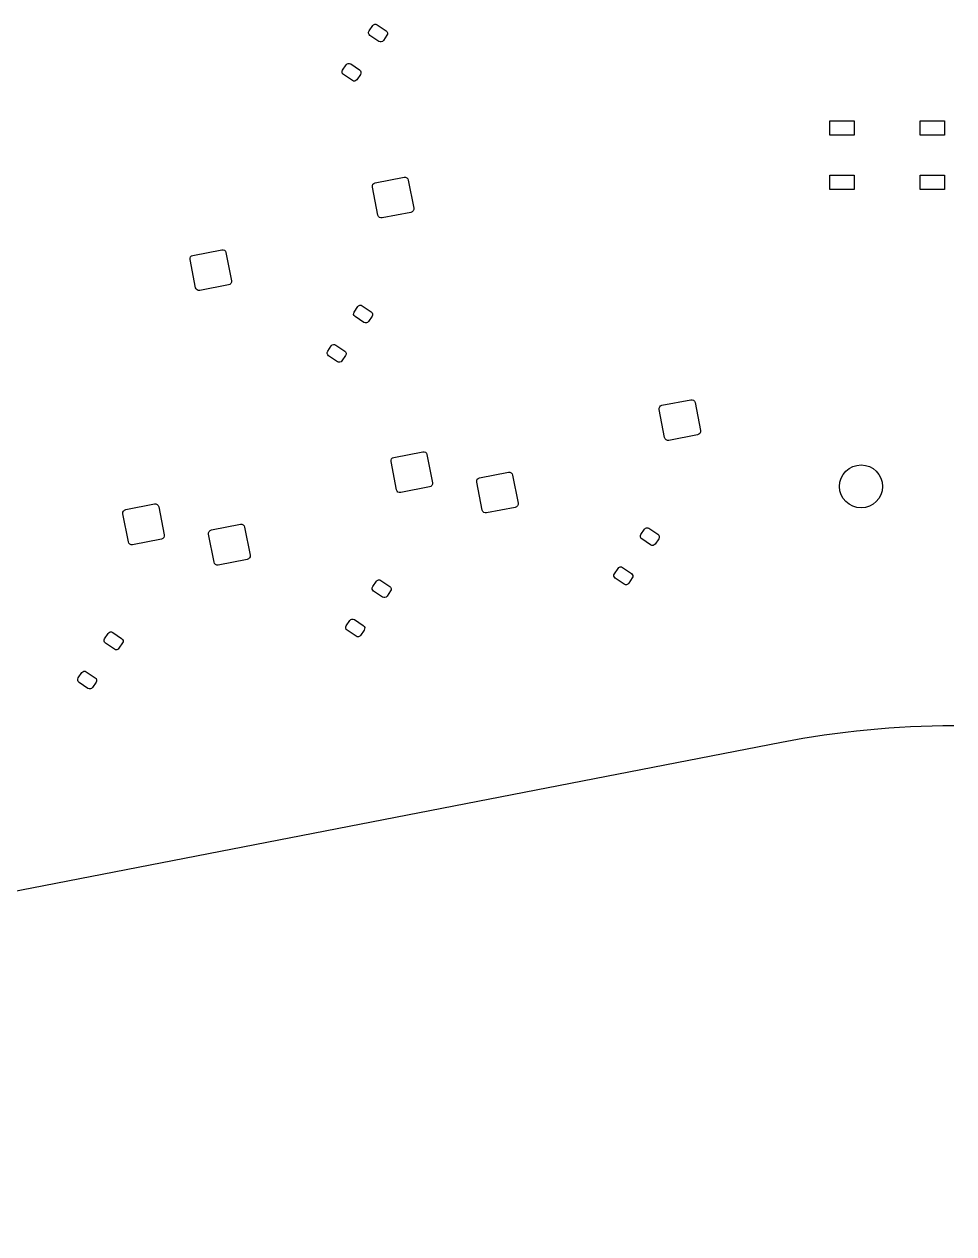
# Model space of a CAD drawing. Extents: x 101 to 518, y -308 to -134.
# Drawn here: x 388.8 to 453.7, y -307.3 to -222.9 of the extents above; entities that cross this region are included whole.
import ezdxf

# ---------------------------------------------------------------- set-up
doc = ezdxf.new("R2010")
doc.units = 0
doc.layers.add('BLACK', color=7, linetype='CONTINUOUS')

msp = doc.modelspace()

# ---------------------------------------------------------------- linework, layer by layer
at = {"layer": 'BLACK', "linetype": 'CONTINUOUS'}
for p, q in [((412.862858, -223.586836), (412.863241, -223.499046)), ((412.8961, -223.66809), (412.862858, -223.586836)), ((412.863241, -223.499046), (412.897191, -223.418086)), ((412.897191, -223.418086), (413.148828, -223.045019)), ((413.148828, -223.045019), (413.211176, -222.983213)), ((413.211176, -222.983213), (413.292429, -222.949971)), ((413.292429, -222.949971), (413.380219, -222.950354)), ((413.380219, -222.950354), (413.46118, -222.984304)), ((413.46118, -222.984304), (414.082958, -223.403698)), ((414.082958, -223.403698), (414.144764, -223.466046)), ((414.144764, -223.466046), (414.178006, -223.5473)), ((414.178006, -223.5473), (414.177623, -223.63509)), ((412.957906, -223.730438), (412.8961, -223.66809)), ((413.579684, -224.149832), (412.957906, -223.730438)), ((413.660645, -224.183782), (413.579684, -224.149832)), ((413.748435, -224.184165), (413.660645, -224.183782)), ((413.829688, -224.150923), (413.748435, -224.184165)), ((413.892036, -224.089117), (413.829688, -224.150923)), ((414.143673, -223.71605), (413.892036, -224.089117)), ((414.177623, -223.63509), (414.143673, -223.71605)), ((411.051855, -226.15391), (411.303492, -225.780843)), ((411.303492, -225.780843), (411.36584, -225.719037)), ((411.36584, -225.719037), (411.447093, -225.685795)), ((411.447093, -225.685795), (411.534883, -225.686178)), ((411.534883, -225.686178), (411.615844, -225.720128)), ((411.615844, -225.720128), (412.237622, -226.139522)), ((411.017522, -226.32266), (411.017905, -226.23487)), ((411.050764, -226.403914), (411.017522, -226.32266)), ((411.017905, -226.23487), (411.051855, -226.15391)), ((411.11257, -226.466262), (411.050764, -226.403914)), ((411.734348, -226.885656), (411.11257, -226.466262)), ((411.815309, -226.919606), (411.734348, -226.885656)), ((411.903099, -226.919989), (411.815309, -226.919606)), ((411.984352, -226.886747), (411.903099, -226.919989)), ((412.0467, -226.824941), (411.984352, -226.886747)), ((412.298337, -226.451874), (412.0467, -226.824941)), ((412.237622, -226.139522), (412.299428, -226.20187)), ((412.332287, -226.370914), (412.298337, -226.451874)), ((412.299428, -226.20187), (412.33267, -226.283124)), ((412.33267, -226.283124), (412.332287, -226.370914)), ((445.034741, -230.69026), (445.034741, -229.69026)), ((445.034741, -229.69026), (446.734741, -229.69026)), ((446.734741, -229.69026), (446.734741, -230.69026)), ((451.334739, -230.69026), (451.334739, -229.69026)), ((451.334739, -229.69026), (453.034739, -229.69026)), ((453.034739, -229.69026), (453.034739, -230.69026)), ((446.734741, -230.69026), (445.034741, -230.69026)), ((453.034739, -230.69026), (451.334739, -230.69026)), ((413.327554, -234.014485), (415.33989, -233.623327)), ((415.33989, -233.623327), (415.437434, -233.623752)), ((415.437434, -233.623752), (415.52739, -233.661474)), ((415.52739, -233.661474), (415.596063, -233.730749)), ((415.596063, -233.730749), (415.632999, -233.821031)), ((445.034741, -234.49026), (445.034741, -233.49026)), ((445.034741, -233.49026), (446.734741, -233.49026)), ((446.734741, -233.49026), (446.734741, -234.49026)), ((451.334739, -234.49026), (451.334739, -233.49026)), ((451.334739, -233.49026), (453.034739, -233.49026)), ((453.034739, -233.49026), (453.034739, -234.49026)), ((413.129849, -234.307594), (413.130275, -234.21005)), ((413.511467, -236.270849), (413.129849, -234.307594)), ((413.130275, -234.21005), (413.167996, -234.120094)), ((413.167996, -234.120094), (413.237272, -234.05142)), ((413.237272, -234.05142), (413.327554, -234.014485)), ((415.632999, -233.821031), (416.014617, -235.784286)), ((446.734741, -234.49026), (445.034741, -234.49026)), ((453.034739, -234.49026), (451.334739, -234.49026)), ((415.816912, -236.077395), (413.804576, -236.468553)), ((415.907194, -236.04046), (415.816912, -236.077395)), ((415.97647, -235.971786), (415.907194, -236.04046)), ((416.014191, -235.88183), (415.97647, -235.971786)), ((416.014617, -235.784286), (416.014191, -235.88183)), ((413.548403, -236.361131), (413.511467, -236.270849)), ((413.617076, -236.430406), (413.548403, -236.361131)), ((413.707032, -236.468128), (413.617076, -236.430406)), ((413.804576, -236.468553), (413.707032, -236.468128)), ((400.609323, -239.074199), (402.621659, -238.683041)), ((402.621659, -238.683041), (402.719203, -238.683466)), ((402.719203, -238.683466), (402.809159, -238.721188)), ((402.809159, -238.721188), (402.877832, -238.790463)), ((402.877832, -238.790463), (402.914768, -238.880745)), ((400.411618, -239.367308), (400.412044, -239.269764)), ((400.793236, -241.330563), (400.411618, -239.367308)), ((400.412044, -239.269764), (400.449765, -239.179808)), ((400.449765, -239.179808), (400.519041, -239.111134)), ((400.519041, -239.111134), (400.609323, -239.074199)), ((402.914768, -238.880745), (403.296386, -240.844)), ((403.098681, -241.137109), (401.086345, -241.528267)), ((403.188963, -241.100174), (403.098681, -241.137109)), ((403.258239, -241.0315), (403.188963, -241.100174)), ((403.29596, -240.941544), (403.258239, -241.0315)), ((403.296386, -240.844), (403.29596, -240.941544)), ((400.830172, -241.420845), (400.793236, -241.330563)), ((400.898845, -241.49012), (400.830172, -241.420845)), ((400.988801, -241.527842), (400.898845, -241.49012)), ((401.086345, -241.528267), (400.988801, -241.527842)), ((411.857102, -243.026812), (412.108739, -242.653745)), ((412.108739, -242.653745), (412.171087, -242.591939)), ((412.171087, -242.591939), (412.25234, -242.558697)), ((412.25234, -242.558697), (412.34013, -242.55908)), ((412.34013, -242.55908), (412.421091, -242.59303)), ((412.421091, -242.59303), (413.042869, -243.012424)), ((413.042869, -243.012424), (413.104675, -243.074772)), ((411.822769, -243.195562), (411.823152, -243.107772)), ((411.856011, -243.276816), (411.822769, -243.195562)), ((411.823152, -243.107772), (411.857102, -243.026812)), ((411.917817, -243.339164), (411.856011, -243.276816)), ((412.539595, -243.758558), (411.917817, -243.339164)), ((412.620556, -243.792508), (412.539595, -243.758558)), ((412.708346, -243.792891), (412.620556, -243.792508)), ((412.789599, -243.759649), (412.708346, -243.792891)), ((412.851947, -243.697843), (412.789599, -243.759649)), ((413.103584, -243.324776), (412.851947, -243.697843)), ((413.137534, -243.243816), (413.103584, -243.324776)), ((413.104675, -243.074772), (413.137917, -243.156026)), ((413.137917, -243.156026), (413.137534, -243.243816)), ((410.011766, -245.762636), (410.263403, -245.389569)), ((410.263403, -245.389569), (410.325751, -245.327763)), ((410.325751, -245.327763), (410.407004, -245.294521)), ((410.407004, -245.294521), (410.494794, -245.294904)), ((410.494794, -245.294904), (410.575755, -245.328854)), ((410.575755, -245.328854), (411.197533, -245.748248)), ((409.977433, -245.931386), (409.977816, -245.843596)), ((410.010675, -246.01264), (409.977433, -245.931386)), ((409.977816, -245.843596), (410.011766, -245.762636)), ((410.072481, -246.074988), (410.010675, -246.01264)), ((410.694259, -246.494382), (410.072481, -246.074988)), ((411.258248, -246.0606), (411.006611, -246.433667)), ((411.197533, -245.748248), (411.259339, -245.810596)), ((411.292198, -245.97964), (411.258248, -246.0606)), ((411.259339, -245.810596), (411.292581, -245.89185)), ((411.292581, -245.89185), (411.292198, -245.97964)), ((410.77522, -246.528332), (410.694259, -246.494382)), ((410.86301, -246.528715), (410.77522, -246.528332)), ((410.944263, -246.495473), (410.86301, -246.528715)), ((411.006611, -246.433667), (410.944263, -246.495473)), ((433.127259, -249.827045), (433.127685, -249.729501)), ((433.127685, -249.729501), (433.165406, -249.639545)), ((433.165406, -249.639545), (433.234682, -249.570871)), ((433.234682, -249.570871), (433.324964, -249.533936)), ((433.324964, -249.533936), (435.3373, -249.142778)), ((435.3373, -249.142778), (435.434844, -249.143203)), ((435.434844, -249.143203), (435.5248, -249.180925)), ((435.5248, -249.180925), (435.593473, -249.2502)), ((435.593473, -249.2502), (435.630409, -249.340482)), ((435.630409, -249.340482), (436.012027, -251.303737)), ((433.508877, -251.7903), (433.127259, -249.827045)), ((436.011601, -251.401281), (435.97388, -251.491237)), ((436.012027, -251.303737), (436.011601, -251.401281)), ((433.545813, -251.880582), (433.508877, -251.7903)), ((433.614486, -251.949857), (433.545813, -251.880582)), ((433.704442, -251.987579), (433.614486, -251.949857)), ((433.801986, -251.988004), (433.704442, -251.987579)), ((435.814322, -251.596846), (433.801986, -251.988004)), ((435.904604, -251.559911), (435.814322, -251.596846)), ((435.97388, -251.491237), (435.904604, -251.559911)), ((414.624966, -253.168847), (416.637302, -252.777689)), ((416.637302, -252.777689), (416.734846, -252.778114)), ((416.734846, -252.778114), (416.824802, -252.815836)), ((416.824802, -252.815836), (416.893475, -252.885111)), ((416.893475, -252.885111), (416.930411, -252.975393)), ((416.930411, -252.975393), (417.312029, -254.938648)), ((414.427261, -253.461956), (414.427687, -253.364412)), ((414.808879, -255.425211), (414.427261, -253.461956)), ((414.427687, -253.364412), (414.465408, -253.274456)), ((414.465408, -253.274456), (414.534684, -253.205782)), ((414.534684, -253.205782), (414.624966, -253.168847)), ((420.409028, -254.886759), (420.409454, -254.789215)), ((420.409454, -254.789215), (420.447175, -254.699259)), ((420.447175, -254.699259), (420.516451, -254.630585)), ((420.516451, -254.630585), (420.606733, -254.59365)), ((420.606733, -254.59365), (422.619069, -254.202492)), ((422.619069, -254.202492), (422.716613, -254.202917)), ((422.716613, -254.202917), (422.806569, -254.240639)), ((422.806569, -254.240639), (422.875242, -254.309914)), ((422.875242, -254.309914), (422.912178, -254.400196)), ((422.912178, -254.400196), (423.293796, -256.363451)), ((414.845815, -255.515493), (414.808879, -255.425211)), ((414.914488, -255.584768), (414.845815, -255.515493)), ((415.004444, -255.62249), (414.914488, -255.584768)), ((415.101988, -255.622915), (415.004444, -255.62249)), ((417.114324, -255.231757), (415.101988, -255.622915)), ((417.204606, -255.194822), (417.114324, -255.231757)), ((417.273882, -255.126148), (417.204606, -255.194822)), ((417.311603, -255.036192), (417.273882, -255.126148)), ((417.312029, -254.938648), (417.311603, -255.036192)), ((420.790646, -256.850014), (420.409028, -254.886759)), ((395.924968, -256.803759), (397.937304, -256.412601)), ((397.937304, -256.412601), (398.034848, -256.413026)), ((398.034848, -256.413026), (398.124804, -256.450748)), ((398.124804, -256.450748), (398.193477, -256.520023)), ((423.29337, -256.460995), (423.255649, -256.550951)), ((423.293796, -256.363451), (423.29337, -256.460995)), ((395.727263, -257.096868), (395.727689, -256.999324)), ((396.108881, -259.060123), (395.727263, -257.096868)), ((395.727689, -256.999324), (395.76541, -256.909368)), ((395.76541, -256.909368), (395.834686, -256.840694)), ((395.834686, -256.840694), (395.924968, -256.803759)), ((398.193477, -256.520023), (398.230413, -256.610305)), ((398.230413, -256.610305), (398.612031, -258.57356)), ((420.827582, -256.940296), (420.790646, -256.850014)), ((420.896255, -257.009571), (420.827582, -256.940296)), ((420.986211, -257.047293), (420.896255, -257.009571)), ((421.083755, -257.047718), (420.986211, -257.047293)), ((423.096091, -256.65656), (421.083755, -257.047718)), ((423.186373, -256.619625), (423.096091, -256.65656)), ((423.255649, -256.550951), (423.186373, -256.619625)), ((401.906735, -258.228561), (403.919071, -257.837403)), ((403.919071, -257.837403), (404.016615, -257.837828)), ((404.016615, -257.837828), (404.106571, -257.87555)), ((404.106571, -257.87555), (404.175244, -257.944825)), ((404.175244, -257.944825), (404.21218, -258.035107)), ((404.21218, -258.035107), (404.593798, -259.998362)), ((431.854512, -258.546262), (432.106149, -258.173195)), ((432.106149, -258.173195), (432.168497, -258.111389)), ((432.168497, -258.111389), (432.24975, -258.078147)), ((432.24975, -258.078147), (432.33754, -258.07853)), ((432.33754, -258.07853), (432.418501, -258.11248)), ((432.418501, -258.11248), (433.040279, -258.531874)), ((398.414326, -258.866669), (396.40199, -259.257827)), ((398.504608, -258.829734), (398.414326, -258.866669)), ((398.573884, -258.76106), (398.504608, -258.829734)), ((398.611605, -258.671104), (398.573884, -258.76106)), ((398.612031, -258.57356), (398.611605, -258.671104)), ((401.70903, -258.52167), (401.709456, -258.424126)), ((402.090648, -260.484925), (401.70903, -258.52167)), ((401.709456, -258.424126), (401.747177, -258.33417)), ((401.747177, -258.33417), (401.816453, -258.265496)), ((401.816453, -258.265496), (401.906735, -258.228561)), ((431.820179, -258.715012), (431.820562, -258.627222)), ((431.853421, -258.796266), (431.820179, -258.715012)), ((431.820562, -258.627222), (431.854512, -258.546262)), ((431.915227, -258.858614), (431.853421, -258.796266)), ((432.537005, -259.278008), (431.915227, -258.858614)), ((433.100994, -258.844226), (432.849357, -259.217293)), ((433.040279, -258.531874), (433.102085, -258.594222)), ((433.134944, -258.763266), (433.100994, -258.844226)), ((433.102085, -258.594222), (433.135327, -258.675476)), ((433.135327, -258.675476), (433.134944, -258.763266)), ((396.145817, -259.150405), (396.108881, -259.060123)), ((396.21449, -259.21968), (396.145817, -259.150405)), ((396.304446, -259.257402), (396.21449, -259.21968)), ((396.40199, -259.257827), (396.304446, -259.257402)), ((432.617966, -259.311958), (432.537005, -259.278008)), ((432.705756, -259.312341), (432.617966, -259.311958)), ((432.787009, -259.279099), (432.705756, -259.312341)), ((432.849357, -259.217293), (432.787009, -259.279099)), ((402.127584, -260.575207), (402.090648, -260.484925)), ((402.196257, -260.644482), (402.127584, -260.575207)), ((402.286213, -260.682204), (402.196257, -260.644482)), ((402.383757, -260.682629), (402.286213, -260.682204)), ((404.396093, -260.291471), (402.383757, -260.682629)), ((404.486375, -260.254536), (404.396093, -260.291471)), ((404.555651, -260.185862), (404.486375, -260.254536)), ((404.593372, -260.095906), (404.555651, -260.185862)), ((404.593798, -259.998362), (404.593372, -260.095906)), ((429.974843, -261.450836), (429.975226, -261.363046)), ((430.008085, -261.53209), (429.974843, -261.450836)), ((429.975226, -261.363046), (430.009176, -261.282086)), ((430.069891, -261.594438), (430.008085, -261.53209)), ((430.009176, -261.282086), (430.260813, -260.909019)), ((430.260813, -260.909019), (430.323161, -260.847213)), ((430.323161, -260.847213), (430.404414, -260.813971)), ((430.404414, -260.813971), (430.492204, -260.814354)), ((430.492204, -260.814354), (430.573165, -260.848304)), ((430.573165, -260.848304), (431.194943, -261.267698)), ((431.194943, -261.267698), (431.256749, -261.330046)), ((431.289608, -261.49909), (431.255658, -261.58005)), ((431.256749, -261.330046), (431.289991, -261.4113)), ((431.289991, -261.4113), (431.289608, -261.49909)), ((413.120181, -262.349924), (413.120564, -262.262134)), ((413.153423, -262.431178), (413.120181, -262.349924)), ((413.120564, -262.262134), (413.154514, -262.181174)), ((413.154514, -262.181174), (413.406151, -261.808107)), ((413.406151, -261.808107), (413.468499, -261.746301)), ((413.468499, -261.746301), (413.549752, -261.713059)), ((413.549752, -261.713059), (413.637542, -261.713442)), ((413.637542, -261.713442), (413.718503, -261.747392)), ((413.718503, -261.747392), (414.340281, -262.166786)), ((414.340281, -262.166786), (414.402087, -262.229134)), ((414.434946, -262.398178), (414.400996, -262.479138)), ((414.402087, -262.229134), (414.435329, -262.310388)), ((414.435329, -262.310388), (414.434946, -262.398178)), ((430.691669, -262.013832), (430.069891, -261.594438)), ((430.77263, -262.047782), (430.691669, -262.013832)), ((430.86042, -262.048165), (430.77263, -262.047782)), ((430.941673, -262.014923), (430.86042, -262.048165)), ((431.004021, -261.953117), (430.941673, -262.014923)), ((431.255658, -261.58005), (431.004021, -261.953117)), ((413.215229, -262.493526), (413.153423, -262.431178)), ((413.837007, -262.91292), (413.215229, -262.493526)), ((413.917968, -262.94687), (413.837007, -262.91292)), ((414.005758, -262.947253), (413.917968, -262.94687)), ((414.087011, -262.914011), (414.005758, -262.947253)), ((414.149359, -262.852205), (414.087011, -262.914011)), ((414.400996, -262.479138), (414.149359, -262.852205)), ((411.275228, -264.997958), (411.309178, -264.916998)), ((411.309178, -264.916998), (411.560815, -264.543931)), ((411.560815, -264.543931), (411.623163, -264.482125)), ((411.623163, -264.482125), (411.704416, -264.448883)), ((411.704416, -264.448883), (411.792206, -264.449266)), ((411.792206, -264.449266), (411.873167, -264.483216)), ((411.873167, -264.483216), (412.494945, -264.90261)), ((412.494945, -264.90261), (412.556751, -264.964958)), ((394.454516, -265.816085), (394.706153, -265.443018)), ((394.706153, -265.443018), (394.768501, -265.381212)), ((394.768501, -265.381212), (394.849754, -265.34797)), ((394.849754, -265.34797), (394.937544, -265.348353)), ((394.937544, -265.348353), (395.018505, -265.382303)), ((395.018505, -265.382303), (395.640283, -265.801697)), ((411.274845, -265.085748), (411.275228, -264.997958)), ((411.308087, -265.167002), (411.274845, -265.085748)), ((411.369893, -265.22935), (411.308087, -265.167002)), ((411.991671, -265.648744), (411.369893, -265.22935)), ((412.072632, -265.682694), (411.991671, -265.648744)), ((412.160422, -265.683077), (412.072632, -265.682694)), ((412.241675, -265.649835), (412.160422, -265.683077)), ((412.304023, -265.588029), (412.241675, -265.649835)), ((412.55566, -265.214962), (412.304023, -265.588029)), ((412.58961, -265.134002), (412.55566, -265.214962)), ((412.556751, -264.964958), (412.589993, -265.046212)), ((412.589993, -265.046212), (412.58961, -265.134002)), ((394.420183, -265.984835), (394.420566, -265.897045)), ((394.453425, -266.066089), (394.420183, -265.984835)), ((394.420566, -265.897045), (394.454516, -265.816085)), ((394.515231, -266.128437), (394.453425, -266.066089)), ((395.137009, -266.547831), (394.515231, -266.128437)), ((395.21797, -266.581781), (395.137009, -266.547831)), ((395.30576, -266.582164), (395.21797, -266.581781)), ((395.387013, -266.548922), (395.30576, -266.582164)), ((395.449361, -266.487116), (395.387013, -266.548922)), ((395.700998, -266.114049), (395.449361, -266.487116)), ((395.640283, -265.801697), (395.702089, -265.864045)), ((395.734948, -266.033089), (395.700998, -266.114049)), ((395.702089, -265.864045), (395.735331, -265.945299)), ((395.735331, -265.945299), (395.734948, -266.033089)), ((392.60918, -268.551909), (392.860817, -268.178842)), ((392.860817, -268.178842), (392.923165, -268.117036)), ((392.923165, -268.117036), (393.004418, -268.083794)), ((393.004418, -268.083794), (393.092208, -268.084177)), ((393.092208, -268.084177), (393.173169, -268.118127)), ((393.173169, -268.118127), (393.794947, -268.537521)), ((392.574847, -268.720659), (392.57523, -268.632869)), ((392.608089, -268.801913), (392.574847, -268.720659)), ((392.57523, -268.632869), (392.60918, -268.551909)), ((392.669895, -268.864261), (392.608089, -268.801913)), ((393.291673, -269.283655), (392.669895, -268.864261)), ((393.855662, -268.849873), (393.604025, -269.22294)), ((393.794947, -268.537521), (393.856753, -268.599869)), ((393.889612, -268.768913), (393.855662, -268.849873)), ((393.856753, -268.599869), (393.889995, -268.681123)), ((393.889995, -268.681123), (393.889612, -268.768913)), ((393.372634, -269.317605), (393.291673, -269.283655)), ((393.460424, -269.317988), (393.372634, -269.317605)), ((393.541677, -269.284746), (393.460424, -269.317988)), ((393.604025, -269.22294), (393.541677, -269.284746)), ((441.651426, -273.055222), (265.437832, -307.329325))]:
    msp.add_line(p, q, dxfattribs=at)
at = {"layer": 'BLACK'}
msp.add_circle((447.20974, -255.196311), 1.5, dxfattribs=at)
msp.add_arc((453.6797, -334.8963), 62.999987, 89.99998727, 101.00677251, dxfattribs=at)

doc.saveas('drawing.dxf')
